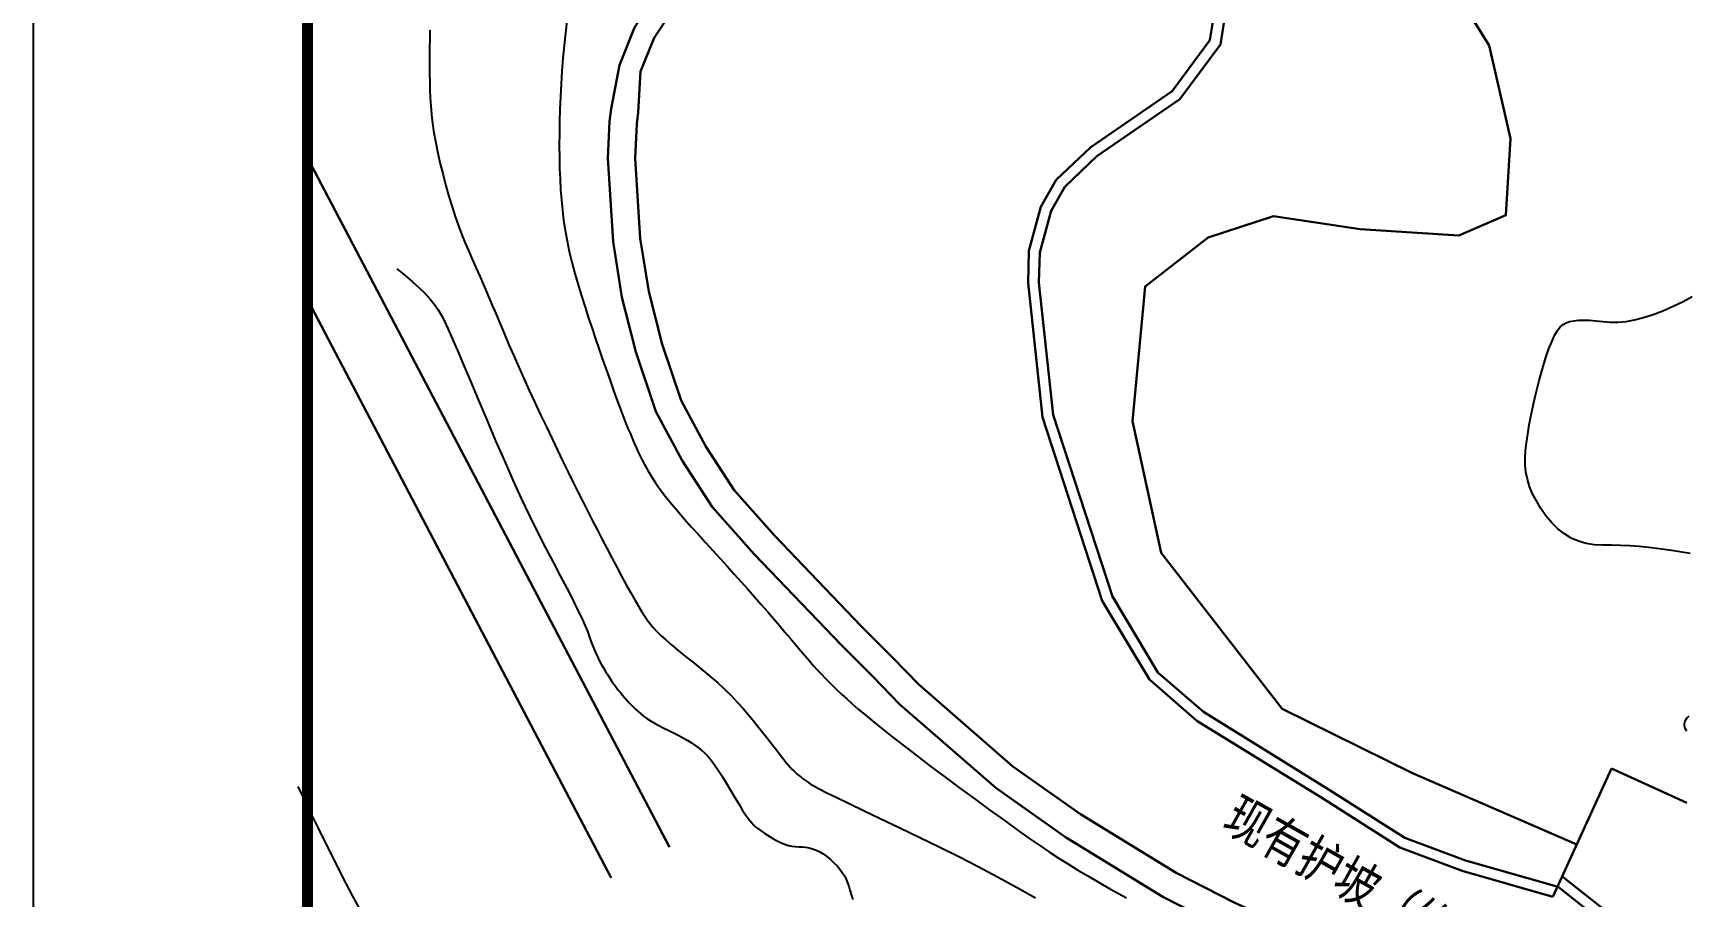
# Model space of a CAD drawing. Header units: millimetres. Extents: x 2456 to 5353, y 685 to 1986.
# Drawn here: x 4461.1 to 4611.8, y 1069 to 1147.7 of the extents above; entities that cross this region are included whole.
import ezdxf

# ---------------------------------------------------------------- set-up
doc = ezdxf.new("R2010")
doc.units = ezdxf.units.MM
doc.linetypes.add('X11', pattern=[6, 5, -1])
doc.layers.add('0-剖面粗线TS', color=7, linetype='Continuous', lineweight=30)
doc.layers.add('0-平面结构线-TS', color=6, linetype='Continuous', lineweight=30)
for name, color, linetype in [('0-外框', 6, 'Continuous'), ('5C 大坝标注', 7, 'Continuous'), ('DGX', 8, 'Continuous'), ('DSX', 8, 'Continuous'), ('图框', 7, 'Continuous')]:
    doc.layers.add(name, color=color, linetype=linetype)
doc.styles.add('HT', font='', dxfattribs={"width": 0.8})
doc.styles.get('HT').set_extended_font_data('SimHei')

msp = doc.modelspace()

# ---------------------------------------------------------------- linework, layer by layer
at = {"layer": '0-剖面粗线TS', "color": 252, "linetype": 'Continuous', "true_color": 0x939598, "flags": 128}
msp.add_lwpolyline([(4544.9418, 1190.4443), (4558.4885, 1181.0141), (4565.2595, 1174.9387), (4580.4051, 1165.5063), (4587.3366, 1156.9466), (4593.7657, 1146.5506), (4595.7148, 1138.0821), (4595.2765, 1131.1), (4590.9892, 1129.2538), (4581.9993, 1129.8289), (4574.1122, 1131.0053), (4568.1523, 1129.0735), (4562.4261, 1124.588), (4561.273, 1112.3393), (4563.8922, 1100.3205), (4574.9157, 1086.1141), (4586.7898, 1080.2545), (4601.7401, 1073.7544)], dxfattribs=at)
at = {"layer": '0-剖面粗线TS', "color": 252, "linetype": 'Continuous', "true_color": 0x939598, "elevation": -0.12, "flags": 128}
for points in [[(4540.8265, 1183.1177), (4555.9254, 1176.378), (4563.696, 1169.7023), (4567.1624, 1163.713), (4569.5303, 1156.4775), (4570.0529, 1151.5386), (4569.2751, 1146.6593), (4565.5756, 1141.6866), (4558.0346, 1136.4735), (4555.1108, 1133.6851), (4553.8587, 1131.4882), (4552.8312, 1127.711), (4552.7572, 1124.9709), (4554.0513, 1112.9057), (4559.44, 1096.3661), (4563.5898, 1089.4342), (4567.726, 1085.8338), (4579.1897, 1078.7514), (4586.0837, 1074.3754), (4591.6066, 1072.3125), (4600.0366, 1069.8842)], [(4540.4189, 1182.2045), (4555.3845, 1175.5244), (4562.9156, 1169.0545), (4566.2445, 1163.3026), (4568.547, 1156.2671), (4569.0445, 1151.5652), (4568.3262, 1147.0592), (4564.8715, 1142.4155), (4557.466, 1137.296)], [(4599.5698, 1068.978), (4591.2928, 1071.3623), (4585.636, 1073.4752), (4578.6589, 1077.9039), (4567.131, 1085.026), (4562.8134, 1088.7842), (4558.5241, 1095.9492), (4553.0681, 1112.6953), (4551.7558, 1124.9309), (4551.8348, 1127.8578), (4552.9271, 1131.8732), (4554.331, 1134.3365), (4557.466, 1137.296)]]:
    msp.add_lwpolyline(points, dxfattribs=at)
at = {"layer": '0-剖面粗线TS', "color": 0, "linetype": 'Continuous', "elevation": -0.12, "flags": 128}
for points in [[(4599.5698, 1068.978), (4604.889, 1080.6848)], [(4600.0366, 1069.8842), (4606.0814, 1065.0869)], [(4600.5034, 1070.7904), (4606.4354, 1066.0826)]]:
    msp.add_lwpolyline(points, dxfattribs=at)
at = {"layer": '0-剖面粗线TS', "color": 0, "linetype": 'Continuous', "flags": 128}
msp.add_lwpolyline([(4611.7696, 1077.5585), (4604.889, 1080.6848)], dxfattribs=at)
at = {"layer": '0-外框', "color": 0}
msp.add_lwpolyline([(5302.1389, 698.3151), (5302.1389, 1292.3151), (4461.1389, 1292.3151), (4461.1389, 698.3151)], close=True, dxfattribs=at)
at = {"layer": '0-平面结构线-TS', "color": 252, "true_color": 0x939598, "elevation": -0.12, "flags": 128}
for points in [[(4516.2572, 1140.4564), (4516.4734, 1144.2021), (4517.6936, 1147.2525), (4520.7132, 1151.7853), (4525.5127, 1157.1186), (4528.4241, 1159.9073), (4531.0921, 1163.1159), (4532.943, 1166.5399), (4534.0021, 1170.1626), (4533.9786, 1173.7086), (4532.3971, 1177.7458), (4530.1402, 1180.977), (4525.4881, 1185.4266), (4515.0085, 1192.598), (4503.5317, 1202.0826), (4498.4306, 1206.9611), (4493.9482, 1210.6074)], [(4513.7795, 1140.7892), (4514.5455, 1144.7677), (4515.9139, 1148.1883), (4519.1293, 1153.0151), (4524.0756, 1158.5116), (4526.9588, 1161.2732), (4529.4272, 1164.2418), (4531.0828, 1167.3046), (4532.0002, 1170.4425), (4531.9811, 1173.3245), (4530.6215, 1176.7952), (4528.6142, 1179.6689), (4524.2238, 1183.8684), (4513.8042, 1190.9987), (4502.2017, 1200.5871), (4497.1062, 1205.4603), (4492.6861, 1209.0559)], [(4534.7569, 1091.9194), (4526.8259, 1100.2138), (4522.9884, 1104.5289), (4522.9884, 1104.5289), (4520.2455, 1108.756), (4517.8612, 1113.2242), (4516.0366, 1118.6519), (4516.0366, 1118.6519), (4514.7701, 1123.6315), (4513.9588, 1128.7126), (4513.488, 1136.284), (4513.6253, 1139.6416), (4513.7795, 1140.7892), (4513.7795, 1140.7892)], [(4536.5638, 1093.6471), (4528.664, 1101.9089), (4524.9825, 1106.0487), (4522.4008, 1110.0272), (4520.1647, 1114.2178), (4518.4362, 1119.3594), (4517.2209, 1124.1377), (4516.4465, 1128.9879), (4515.9912, 1136.3105), (4516.1185, 1139.4236), (4516.2572, 1140.4564)], [(4536.5219, 1093.6899), (4539.4136, 1090.8071), (4541.8147, 1088.3247), (4550.385, 1080.8764), (4556.5406, 1076.5112), (4565.2485, 1071.1837), (4570.5363, 1068.4697), (4592.4083, 1058.3909)], [(4534.7569, 1091.9194), (4537.6325, 1089.0527), (4540.093, 1086.5088), (4548.8382, 1078.9085), (4555.1635, 1074.4229), (4555.1635, 1074.4229), (4564.0237, 1069.0023), (4569.4419, 1066.2213), (4569.4419, 1066.2213), (4591.362, 1056.1203)]]:
    msp.add_lwpolyline(points, dxfattribs=at)
at = {"layer": '0-平面结构线-TS', "color": 252, "true_color": 0x939598, "flags": 128}
for points in [[(4519.1081, 1073.5126), (4486.1389, 1136.3382)], [(4513.7952, 1070.7245), (4486.1389, 1123.426)]]:
    msp.add_lwpolyline(points, dxfattribs=at)
at = {"layer": 'DGX', "color": 252, "linetype": 'Continuous', "true_color": 0x939598, "flags": 128}
for points in [[(4497.286, 1147.973), (4497.2691, 1147.1589), (4497.2579, 1146.3569), (4497.2524, 1145.567), (4497.2526, 1144.7894), (4497.2584, 1144.0238), (4497.27, 1143.2705), (4497.2873, 1142.5293), (4497.3103, 1141.8002), (4497.3511, 1141.0579), (4497.4218, 1140.2768), (4497.5225, 1139.457), (4497.6531, 1138.5984), (4497.8136, 1137.7011), (4498.0041, 1136.765), (4498.2245, 1135.7902), (4498.4748, 1134.7767), (4498.7436, 1133.764), (4499.0193, 1132.7919), (4499.302, 1131.8603), (4499.5917, 1130.9693), (4499.8883, 1130.1188), (4500.192, 1129.3088), (4500.5026, 1128.5394), (4500.8201, 1127.8105), (4501.1455, 1127.0873), (4501.4797, 1126.335), (4501.8225, 1125.5537), (4502.1741, 1124.7433), (4502.5343, 1123.9038), (4502.9033, 1123.0352), (4503.281, 1122.1375), (4503.6674, 1121.2108), (4504.0671, 1120.2576), (4504.4847, 1119.2805), (4504.92, 1118.2797), (4505.3732, 1117.255), (4505.8442, 1116.2064), (4506.333, 1115.1341), (4506.8397, 1114.0379), (4507.3642, 1112.9179), (4507.8913, 1111.803), (4508.4059, 1110.7222), (4508.908, 1109.6755), (4509.3975, 1108.6629), (4509.8745, 1107.6843), (4510.339, 1106.7399), (4510.791, 1105.8295), (4511.2304, 1104.9532), (4511.6642, 1104.0961), (4512.0995, 1103.243), (4512.5362, 1102.3941), (4512.9743, 1101.5494), (4513.4138, 1100.7087), (4513.8548, 1099.8722), (4514.2971, 1099.0398), (4514.7409, 1098.2116), (4515.1707, 1097.4201), (4515.5712, 1096.6978), (4515.9424, 1096.0449), (4516.2844, 1095.4612), (4516.597, 1094.9467), (4516.8803, 1094.5016), (4517.1343, 1094.1258), (4517.359, 1093.8192), (4517.6044, 1093.5264), (4517.9207, 1093.1919), (4518.3078, 1092.8156), (4518.7657, 1092.3977), (4519.2944, 1091.9381), (4519.8939, 1091.4367), (4520.5642, 1090.8937), (4521.3053, 1090.3089), (4522.0629, 1089.705), (4522.7824, 1089.1044), (4523.464, 1088.5073), (4524.1076, 1087.9136), (4524.7133, 1087.3233), (4525.2809, 1086.7364), (4525.8106, 1086.1529), (4526.3023, 1085.5728), (4526.7594, 1085.0118), (4527.1852, 1084.4856), (4527.5797, 1083.9941), (4527.943, 1083.5373), (4528.275, 1083.1153), (4528.5757, 1082.7281), (4528.8451, 1082.3756), (4529.0833, 1082.0579), (4529.3014, 1081.7678), (4529.5108, 1081.4983), (4529.7113, 1081.2494), (4529.9032, 1081.0211), (4530.0862, 1080.8134), (4530.2605, 1080.6263), (4530.426, 1080.4597), (4530.5828, 1080.3137), (4530.7375, 1080.1787), (4530.8967, 1080.0449), (4531.0605, 1079.9123), (4531.229, 1079.7811), (4531.402, 1079.651), (4531.5796, 1079.5223), (4531.7618, 1079.3948), (4531.9486, 1079.2686), (4532.2403, 1079.0968), (4532.7373, 1078.8327), (4533.4395, 1078.4763), (4534.3471, 1078.0277), (4535.4599, 1077.4867), (4536.778, 1076.8534), (4538.3014, 1076.1278), (4540.0301, 1075.3099), (4541.8528, 1074.4386), (4543.6582, 1073.5531), (4545.4464, 1072.6532), (4547.2174, 1071.7391), (4548.9711, 1070.8106), (4550.7076, 1069.8677), (4552.4268, 1068.9106)], [(4509.7669, 1148.8047), (4509.6272, 1147.6888), (4509.5047, 1146.5492), (4509.3985, 1145.3942), (4509.3081, 1144.2323), (4509.2326, 1143.0711), (4509.1718, 1141.9158), (4509.1254, 1140.7712), (4509.0931, 1139.6416), (4509.0746, 1138.5319), (4509.0696, 1137.4465), (4509.078, 1136.3902), (4509.0993, 1135.3673), (4509.1338, 1134.3805), (4509.1841, 1133.423), (4509.2529, 1132.4862), (4509.3433, 1131.5612), (4509.4582, 1130.6393), (4509.6006, 1129.7116), (4509.7734, 1128.7695), (4509.9796, 1127.804), (4510.2206, 1126.8097), (4510.4913, 1125.7938), (4510.7853, 1124.7669), (4511.096, 1123.7397), (4511.4169, 1122.7225), (4511.7414, 1121.7259), (4512.063, 1120.7606), (4512.3752, 1119.8369), (4512.6726, 1118.9635), (4512.9549, 1118.14), (4513.2228, 1117.3644), (4513.4772, 1116.6344), (4513.7188, 1115.9477), (4513.9486, 1115.3022), (4514.1672, 1114.6955), (4514.3755, 1114.1256), (4514.5746, 1113.5894), (4514.7665, 1113.0821), (4514.9534, 1112.5978), (4515.1375, 1112.1309), (4515.3212, 1111.6757), (4515.5067, 1111.2265), (4515.6962, 1110.7777), (4515.892, 1110.3235), (4516.0969, 1109.8588), (4516.3163, 1109.3809), (4516.5559, 1108.8873), (4516.8217, 1108.3757), (4517.1196, 1107.844), (4517.4554, 1107.2896), (4517.8351, 1106.7104), (4518.2644, 1106.1041), (4518.7471, 1105.4693), (4519.2778, 1104.8092), (4519.849, 1104.1278), (4520.4533, 1103.4293), (4521.0831, 1102.7178), (4521.7308, 1101.9975), (4522.3889, 1101.2723), (4523.05, 1100.5465), (4523.7074, 1099.8236), (4524.3584, 1099.1057), (4525.0009, 1098.3942), (4525.6332, 1097.6904), (4526.2534, 1096.996), (4526.8595, 1096.3122), (4527.4497, 1095.6407), (4528.0221, 1094.9828), (4528.575, 1094.3401), (4529.1077, 1093.7152), (4529.6196, 1093.1105), (4530.1102, 1092.5286), (4530.5789, 1091.9722), (4531.0252, 1091.4438), (4531.4485, 1090.946), (4531.8482, 1090.4814), (4532.2252, 1090.051), (4532.5854, 1089.6489), (4532.9359, 1089.268), (4533.2842, 1088.9008), (4533.6373, 1088.5401), (4534.0025, 1088.1786), (4534.3872, 1087.8087), (4534.7984, 1087.4234), (4535.2444, 1087.0149), (4535.7371, 1086.575), (4536.2892, 1086.095), (4536.9135, 1085.5663), (4537.6227, 1084.9804), (4538.4297, 1084.3285), (4539.3472, 1083.6022), (4540.3881, 1082.7929), (4541.5573, 1081.8973), (4542.8296, 1080.9345), (4544.1716, 1079.9286), (4545.5503, 1078.9041), (4546.9326, 1077.8853), (4548.2853, 1076.8965), (4549.5753, 1075.9621), (4550.7695, 1075.1064), (4551.845, 1074.3465), (4552.8202, 1073.6707), (4553.7237, 1073.06), (4554.5843, 1072.4955), (4555.4305, 1071.9582), (4556.291, 1071.429), (4557.1945, 1070.8892), (4558.1697, 1070.3196), (4559.2788, 1069.6854), (4560.7193, 1068.8879)], [(4494.2775, 1126.2027), (4495.0238, 1125.6101), (4495.7006, 1125.038), (4496.3081, 1124.4863), (4496.8461, 1123.955), (4497.3147, 1123.4441), (4497.7139, 1122.9537), (4498.0437, 1122.4838), (4498.3041, 1122.0342), (4498.5665, 1121.5001), (4498.9026, 1120.7765), (4499.3122, 1119.8633), (4499.7953, 1118.7606), (4500.3521, 1117.4683), (4500.9823, 1115.9864), (4501.6862, 1114.315), (4502.4636, 1112.4541), (4503.2703, 1110.54), (4504.062, 1108.7091), (4504.8387, 1106.9615), (4505.6003, 1105.2971), (4506.347, 1103.7159), (4507.0786, 1102.218), (4507.7951, 1100.8033), (4508.4967, 1099.4719), (4509.1553, 1098.2382), (4509.7432, 1097.1169), (4510.2603, 1096.108), (4510.7066, 1095.2113), (4511.0821, 1094.427), (4511.3869, 1093.7551), (4511.6209, 1093.1955), (4511.7841, 1092.7482), (4511.9162, 1092.3607), (4512.057, 1091.9803), (4512.2064, 1091.6072), (4512.3645, 1091.2412), (4512.5312, 1090.8824), (4512.7066, 1090.5308), (4512.8906, 1090.1864), (4513.0832, 1089.8492), (4513.2798, 1089.522), (4513.4754, 1089.2077), (4513.67, 1088.9064), (4513.8637, 1088.6179), (4514.0565, 1088.3424), (4514.2483, 1088.0798), (4514.4392, 1087.8301), (4514.6292, 1087.5934), (4514.8202, 1087.3649), (4515.0144, 1087.1402), (4515.2118, 1086.9192), (4515.4123, 1086.7019), (4515.616, 1086.4883), (4515.8229, 1086.2784), (4516.0328, 1086.0723), (4516.246, 1085.8698), (4516.4776, 1085.6673), (4516.743, 1085.461), (4517.0421, 1085.2508), (4517.375, 1085.0367), (4517.7416, 1084.8188), (4518.142, 1084.5971), (4518.5762, 1084.3715), (4519.0441, 1084.142), (4519.515, 1083.9117), (4519.958, 1083.6836), (4520.3731, 1083.4575), (4520.7604, 1083.2336), (4521.1198, 1083.0118), (4521.4514, 1082.7922), (4521.755, 1082.5747), (4522.0309, 1082.3593), (4522.3012, 1082.1148), (4522.5884, 1081.8097), (4522.8925, 1081.4441), (4523.2135, 1081.0181), (4523.5513, 1080.5314), (4523.9061, 1079.9843), (4524.2777, 1079.3767), (4524.6662, 1078.7086), (4525.0495, 1078.0449), (4525.4055, 1077.4509), (4525.7343, 1076.9264), (4526.0358, 1076.4714), (4526.3101, 1076.086), (4526.5571, 1075.7702), (4526.7768, 1075.5239), (4526.9693, 1075.3472), (4527.1544, 1075.2042), (4527.3521, 1075.0593), (4527.5623, 1074.9123), (4527.7851, 1074.7634), (4528.0205, 1074.6125), (4528.2684, 1074.4595), (4528.5289, 1074.3046), (4528.8019, 1074.1476), (4529.0836, 1073.9997), (4529.3699, 1073.872), (4529.6609, 1073.7644), (4529.9566, 1073.677), (4530.2569, 1073.6097), (4530.5619, 1073.5626), (4530.8715, 1073.5356), (4531.1858, 1073.5287), (4531.5032, 1073.5138), (4531.822, 1073.4624), (4532.1421, 1073.3747), (4532.4637, 1073.2505), (4532.7867, 1073.09), (4533.111, 1072.8931), (4533.4368, 1072.6598), (4533.764, 1072.3901), (4534.0769, 1072.1001), (4534.3597, 1071.8061), (4534.6125, 1071.5079), (4534.8353, 1071.2056), (4535.0281, 1070.8993), (4535.1908, 1070.5888), (4535.3235, 1070.2741), (4535.4261, 1069.9554), (4535.5273, 1069.6073), (4535.6555, 1069.2043), (4535.8107, 1068.7467)]]:
    msp.add_lwpolyline(points, dxfattribs=at)
at = {"layer": 'DGX', "linetype": 'Continuous', "flags": 128}
msp.add_lwpolyline([(4485.2525, 1079.0512), (4485.8632, 1077.7815), (4486.4774, 1076.517), (4487.0949, 1075.2577), (4487.7158, 1074.0037), (4488.3401, 1072.7548), (4488.9677, 1071.5112), (4489.5987, 1070.2728), (4490.233, 1069.0396), (4490.8877, 1067.8396)], dxfattribs=at)
at = {"layer": 'DSX', "color": 252, "linetype": 'X11', "true_color": 0x939598}
for points in [[(4612.0501, 1100.2659), (4611.1313, 1100.4323), (4610.1691, 1100.5802), (4609.2304, 1100.707), (4608.3153, 1100.8128), (4607.4238, 1100.8975), (4606.5559, 1100.9611), (4605.7115, 1101.0036), (4604.8907, 1101.0251), (4604.0934, 1101.0255), (4603.3255, 1101.0585), (4602.5927, 1101.1779), (4601.8948, 1101.3836), (4601.2321, 1101.6757), (4600.6043, 1102.0541), (4600.0117, 1102.5189), (4599.454, 1103.07), (4598.9315, 1103.7075), (4598.4598, 1104.3853), (4598.055, 1105.0577), (4597.717, 1105.7246), (4597.4459, 1106.3859), (4597.2416, 1107.0417), (4597.1041, 1107.692), (4597.0334, 1108.3367), (4597.0296, 1108.976), (4597.0756, 1109.6431), (4597.1547, 1110.3714), (4597.2668, 1111.1608), (4597.4118, 1112.0115), (4597.5899, 1112.9233), (4597.8009, 1113.8963), (4598.045, 1114.9306), (4598.322, 1116.026), (4598.6127, 1117.0914), (4598.8978, 1118.0355), (4599.1772, 1118.8585), (4599.451, 1119.5602), (4599.7192, 1120.1407), (4599.9817, 1120.5999), (4600.2385, 1120.938), (4600.4898, 1121.1548), (4600.7635, 1121.2953), (4601.0879, 1121.4046), (4601.4629, 1121.4825), (4601.8885, 1121.529), (4602.3649, 1121.5443), (4602.8918, 1121.5282), (4603.4694, 1121.4808), (4604.0977, 1121.4021), (4604.7698, 1121.3414), (4605.479, 1121.3479), (4606.2252, 1121.4216), (4607.0084, 1121.5626), (4607.8287, 1121.7708), (4608.686, 1122.0463), (4609.5804, 1122.389), (4610.5118, 1122.7989), (4611.4195, 1123.2443), (4612.2427, 1123.6934)], [(4611.7721, 1084.0811), (4611.6221, 1084.3186), (4611.5464, 1084.5549), (4611.5451, 1084.79), (4611.6181, 1085.0241), (4611.7656, 1085.2571), (4611.9873, 1085.4889)]]:
    msp.add_lwpolyline(points, dxfattribs=at)
at = {"layer": '图框', "color": 0, "const_width": 1}
msp.add_lwpolyline([(4486.1389, 708.3151), (4486.1389, 1282.3151), (5292.1389, 1282.3151), (5292.1389, 708.3151), (4486.1389, 708.3151)], dxfattribs=at)

# ---------------------------------------------------------------- texts
at = {"layer": '5C 大坝标注', "color": 0, "style": 'HT', "width": 0.8}
msp.add_text('现有护坡（修缮）', height=3.5, rotation=330.595651, dxfattribs=at).set_placement((4569.2737, 1075.3132))

doc.saveas('drawing.dxf')
